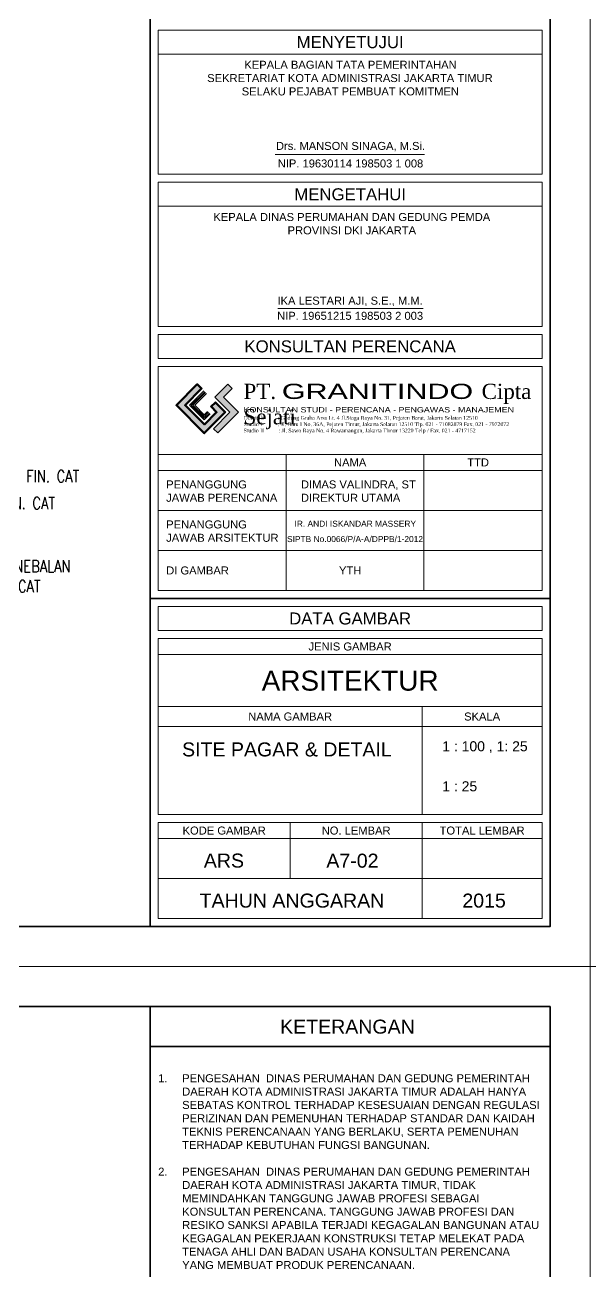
# Model space of a CAD drawing. Header units: millimetres. Extents: x -11 to 1625, y -267 to 195.
# Drawn here: x 897.08 to 911.21, y 55.39 to 86.53 of the extents above; entities that cross this region are included whole.
import ezdxf
from ezdxf import colors
from ezdxf.entities.mleader import LeaderData, LeaderLine
from ezdxf.enums import TextEntityAlignment as Align
from ezdxf.math import Vec2, Vec3

# ---------------------------------------------------------------- set-up
doc = ezdxf.new("R2010")
doc.units = ezdxf.units.MM
for name, color, linetype, lineweight in [('GRS KOP', 1, 'Continuous', 35), ('kop', 7, 'Continuous', 20), ('logo', 7, 'Continuous', 50), ('TEXT KETERANGAN', 7, 'Continuous', 9)]:
    doc.layers.add(name, color=color, linetype=linetype, lineweight=lineweight)
doc.styles.add('ATTR', font='romans.shx', dxfattribs={"width": 0.8, "height": 1.735066})
doc.styles.add('BARU', font='complex.shx')
doc.styles.get("Standard").update_dxf_attribs({"font": 'ARIALUNI.TTF'})

# ---------------------------------------------------------------- blocks, each defined once
blk = doc.blocks.new('logo granitindo baru')
at = {"layer": 'logo'}
for points in [[(1.03, 1.463), (0.916, 1.574), (0.366, 1.024), (1.1, 0.289), (1.652, 0.843), (1.392, 1.098), (1.281, 0.987), (1.423, 0.84), (1.102, 0.519), (0.594, 1.025)], [(1.721, 1.576), (1.381, 1.236), (1.771, 0.842), (1.341, 0.407), (1.454, 0.294), (2.001, 0.844), (1.609, 1.237), (1.835, 1.464)]]:
    blk.add_hatch(color=8, dxfattribs=at).paths.add_polyline_path(points)
blk.add_lwpolyline([(1.03, 1.463), (0.916, 1.574), (0.366, 1.024), (1.1, 0.289), (1.652, 0.843), (1.392, 1.098), (1.281, 0.987), (1.423, 0.84), (1.102, 0.519), (0.594, 1.025), (1.03, 1.463), (0.916, 1.574)], dxfattribs=at)
at = {"layer": 'logo', "lineweight": 13}
for points in [[(1.089, 1.403), (0.713, 1.026), (1.101, 0.638), (1.258, 0.794)], [(1.112, 1.38), (0.759, 1.026), (1.101, 0.683), (1.235, 0.817)], [(1.134, 1.357), (0.803, 1.026), (1.101, 0.728), (1.213, 0.839)], [(1.157, 1.334), (0.85, 1.026), (1.101, 0.775), (1.189, 0.863)]]:
    blk.add_lwpolyline(points, dxfattribs=at)
at = {"layer": 'logo', "lineweight": 0}
blk.add_lwpolyline([(1.721, 1.576), (1.381, 1.236), (1.771, 0.842), (1.341, 0.407), (1.454, 0.294), (2.001, 0.844), (1.609, 1.237), (1.835, 1.464), (1.721, 1.576)], dxfattribs=at)
at = {"layer": 'logo', "insert": (2.134, 1.589), "char_height": 0.4, "width": 7.66452, "attachment_point": 1}
blk.add_mtext('{\\fTimes New Roman|b0|i0|c0|p18;PT. \\fCityBlueprint|b0|i0|c2|p2;\\W1.5;GRANITINDO \\fTimes New Roman|b0|i0|c0|p18;\\W1;Cipta Sejati}', dxfattribs=at)
at = {"layer": 'logo', "insert": (2.134, 0.975), "char_height": 0.1, "attachment_point": 1}
blk.add_mtext_dynamic_manual_height_columns('{\\f@Arial Unicode MS|b0|i0|c0|p34;\\H1.4x;\\W1.2;KONSULTAN STUDI - PERENCANA - PENGAWAS - MANAJEMEN\\fTimes New Roman|b0|i0|c0|p18;\\P\\pt0.9;\\H0.71429x;\\W1;Domisili ^I: Gedung Graha Arsa Lt. 4 Jl.Siaga Raya No. 31, Pejaten Barat, Jakarta Selatan 12510\\PStudio I ^I: Jl. Batu I No. 36A, Pejaten Timur, Jakarta Selatan 12510 Tlp. 021 - 71082879 Fax. 021 - 7972072\\PStudio II          : Jl. Sawo Raya No. 4 Rawamangun, Jakarta Timur 13220 Telp / Fax. 021 - 4717152}', width=9.56937, gutter_width=0, heights=[1.67], dxfattribs=at)
blk = doc.blocks.new('kop')
at = {"layer": 'GRS KOP'}
for p, q in [((73, 1), (73, 54)), ((83, 1), (83, 54)), ((73, 53), (83, 53)), ((73, 9.2), (83, 9.2))]:
    blk.add_line(p, q, dxfattribs=at)
blk.add_lwpolyline([(1, 54), (83, 54), (83, 1), (1, 1)], close=True, dxfattribs=at)
at = {"layer": 'kop', "color": 7}
for p, q in [((84, 55), (0, 55)), ((0, 55), (0, 0)), ((84, 55), (84, 0)), ((84, 55), (84, 0)), ((0, 0), (84, 0))]:
    blk.add_line(p, q, dxfattribs=at)
at = {"layer": 'kop'}
for p, q in [((73.2, 19.8), (73.2, 23.4)), ((82.8, 23.4), (73.2, 23.4)), ((82.8, 19.8), (82.8, 23.4)), ((82.8, 22.8), (73.2, 22.8)), ((76.127, 20.296), (79.863, 20.296)), ((82.8, 19.8), (73.2, 19.8)), ((73.2, 16), (73.2, 19.6)), ((82.8, 19.6), (73.2, 19.6)), ((82.8, 16), (82.8, 19.6)), ((82.8, 19), (73.2, 19)), ((82.8, 16), (73.2, 16)), ((73.2, 9.4), (73.2, 15)), ((82.8, 15), (73.2, 15)), ((82.8, 9.4), (82.8, 15)), ((82.8, 12.8), (73.2, 12.8)), ((76.4, 9.4), (76.4, 12.8)), ((79.842, 9.4), (79.842, 12.8)), ((82.8, 12.4), (73.2, 12.4)), ((73.2, 12.4), (73.2, 11.4)), ((82.8, 11.4), (73.2, 11.4)), ((82.8, 10.4), (73.2, 10.4)), ((82.8, 9.4), (73.2, 9.4)), ((73.2, 7.8), (82.8, 7.8)), ((73.2, 6.5), (82.8, 6.5)), ((79.8, 3.8), (79.8, 6.5)), ((73.2, 6), (82.8, 6)), ((76.5, 2.2), (76.5, 3.6)), ((79.8, 1.2), (79.8, 3.6)), ((73.2, 3.2), (82.8, 3.2)), ((73.2, 2.2), (82.8, 2.2))]:
    blk.add_line(p, q, dxfattribs=at)
blk.add_lwpolyline([(76.189, 16.449), (79.826, 16.449)], dxfattribs=at)
for points in [[(73.2, 15.2), (82.8, 15.2), (82.8, 15.8), (73.2, 15.8)], [(73.2, 8.4), (82.8, 8.4), (82.8, 9), (73.2, 9)], [(73.2, 3.8), (82.8, 3.8), (82.8, 8.2), (73.2, 8.2)], [(73.2, 1.2), (82.8, 1.2), (82.8, 3.6), (73.2, 3.6)]]:
    blk.add_lwpolyline(points, close=True, dxfattribs=at)
at = {"xscale": 0.9500000000000455, "yscale": 0.9500000000000455, "zscale": 0.9500000000000455}
blk.add_blockref('logo granitindo baru', (73.307, 13.056), dxfattribs=at)
at = {"layer": 'kop'}
for s, height, p in [('KETERANGAN ', 0.35, (78, 53.5)), ('MENYETUJUI', 0.3, (78, 23.1)), ('Drs. MANSON SINAGA, M.Si.', 0.19926, (78.009, 20.496)), ('NIP. 19630114 198503 1 008', 0.19926, (78.009, 20.071)), ('MENGETAHUI', 0.3, (78, 19.3)), ('IKA LESTARI AJI, S.E., M.M.', 0.2, (77.999, 16.625)), ('NIP. 19651215 198503 2 003', 0.2, (77.999, 16.264)), ('KONSULTAN PERENCANA', 0.3, (78, 15.5)), ('NAMA', 0.2, (78, 12.6)), ('TTD', 0.2, (81.2, 12.6)), ('DATA GAMBAR', 0.3, (78, 8.7)), ('JENIS GAMBAR', 0.2, (78, 8)), ('ARSITEKTUR', 0.5, (78, 7.146)), ('NAMA GAMBAR', 0.2, (76.5, 6.25)), ('SKALA', 0.2, (81.3, 6.25)), ('KODE GAMBAR', 0.2, (74.85, 3.4)), ('NO. LEMBAR', 0.2, (78.15, 3.4)), ('TOTAL LEMBAR', 0.2, (81.3, 3.4)), ('ARS', 0.35, (74.844, 2.65)), ('TAHUN ANGGARAN', 0.35, (76.545, 1.65)), ('2015', 0.35, (81.349, 1.65))]:
    blk.add_text(s, height=height, dxfattribs=at).set_placement(p, align=Align.MIDDLE)
blk.add_text('SIPTB No.0066/P/A-A/DPPB/1-2012', height=0.15, dxfattribs=at).set_placement((78.122, 10.609), align=Align.CENTER)
for s, insert, char_height, width, attachment_point in [('\\pi-0.6,l0.6,t0.6;1.^IPENGESAHAN  DINAS PERUMAHAN DAN GEDUNG PEMERINTAH DAERAH KOTA ADMINISTRASI JAKARTA TIMUR ADALAH HANYA SEBATAS KONTROL TERHADAP KESESUAIAN DENGAN REGULASI PERIZINAN DAN PEMENUHAN TERHADAP STANDAR DAN KAIDAH TEKNIS PERENCANAAN YANG BERLAKU, SERTA PEMENUHAN TERHADAP KEBUTUHAN FUNGSI BANGUNAN.\\P\\P2.^IPENGESAHAN  DINAS PERUMAHAN DAN GEDUNG PEMERINTAH DAERAH KOTA ADMINISTRASI JAKARTA TIMUR, TIDAK MEMINDAHKAN TANGGUNG JAWAB PROFESI SEBAGAI KONSULTAN PERENCANA. TANGGUNG JAWAB PROFESI DAN RESIKO SANKSI APABILA TERJADI KEGAGALAN BANGUNAN ATAU KEGAGALAN PEKERJAAN KONSTRUKSI TETAP MELEKAT PADA TENAGA AHLI DAN BADAN USAHA KONSULTAN PERENCANA YANG MEMBUAT PRODUK PERENCANAAN.', (73.2, 49.875), 0.2, 9.6, 4), ('PENANGGUNG\\PJAWAB PERENCANA', (73.4, 12.15), 0.2, 8.33062, 1), ('DIMAS VALINDRA, ST\\PDIREKTUR UTAMA', (76.77, 12.15), 0.2, 8.16499, 1), ('PENANGGUNG\\PJAWAB ARSITEKTUR', (73.4, 11.15), 0.2, 8.79211, 1), ('IR. ANDI ISKANDAR MASSERY', (76.609, 11.143), 0.15, 4.04264, 1), ('DI GAMBAR', (73.4, 10), 0.2, 7.59768, 1)]:
    blk.add_mtext(s, dxfattribs=dict(at, insert=insert, char_height=char_height, width=width, attachment_point=attachment_point))
at = {"layer": 'kop', "char_height": 0.2, "attachment_point": 1, "style": 'BARU'}
for s, width, insert in [('\\pi1.5072;{\\fArial|b0|i0|c0|p34;KEPALA BAGIAN TATA PEMERINTAHAN\\P\\pi0.57794;SEKRETARIAT KOTA ADMINISTRASI JAKARTA TIMUR\\P\\pi1.4412;SELAKU PEJABAT PEMBUAT KOMITMEN}', 8.28085, (73.847, 22.638)), ('\\pi1.1521;{\\fArial|b0|i0|c0|p34;KEPALA DINAS PERUMAHAN DAN GEDUNG PEMDA\\P\\pi3.0079;PROVINSI DKI JAKARTA}', 9.20836, (73.427, 18.833))]:
    blk.add_mtext_dynamic_manual_height_columns(s, width=width, gutter_width=1.5, heights=[0], dxfattribs=dict(at, insert=insert))
at = {"layer": 'kop', "style": 'BARU', "flags": 4}
for p, height in [((73.8, 5.4), 0.35), ((80.303, 5.382), 0.25), ((73.8, 4.9), 0.35), ((80.303, 4.882), 0.25), ((73.8, 4.4), 0.35), ((80.303, 4.382), 0.25)]:
    blk.add_attdef('-', p, '', height=height, dxfattribs=at)
at = {"layer": 'kop', "flags": 4}
for tag, p in [('AR-00', (78.057, 2.648)), ('00', (81.238, 2.647))]:
    blk.add_attdef(tag, text='', height=0.35, dxfattribs=at).set_placement(p, align=Align.MIDDLE)

msp = doc.modelspace()

# ---------------------------------------------------------------- block references
at = {"layer": 'kop'}
ref = msp.add_blockref('kop', (827.2141618, 63), dxfattribs=at)
ref.add_attrib('-', 'SITE PAGAR & DETAIL', (901.0112336, 68.2525005), dxfattribs={"height": 0.35, "flags": 4})
ref.add_attrib('-', '1 : 25', (907.5176455, 67.3815601), dxfattribs={"height": 0.25, "flags": 4})
ref.add_attrib('-', '1 : 100 , 1: 25', (907.5176455, 68.3815601), dxfattribs={"height": 0.25, "flags": 4})
ref.add_attrib('AR-00', 'A7-02', dxfattribs={"height": 0.34997405, "flags": 4}).set_placement((905.2711174, 65.6476987), align=Align.MIDDLE)
ref.add_attrib('-', 'YTH', dxfattribs={"height": 0.2}).set_placement((905.2141618, 72.9), align=Align.MIDDLE)
for p in [(911.2141622, 63.0000005), (827.2141618, 8), (911.2141622, 8)]:
    msp.add_blockref('kop', p, dxfattribs=at)

# ---------------------------------------------------------------- leaders
at = {"layer": 'TEXT KETERANGAN'}
ml = msp.add_multileader_mtext('Standard', dxfattribs=at)
ml.set_content('{\\C90;BALOK 15/20 FIN. CAT}', color=256, style='ATTR')
ml.set_leader_properties()
ml.build(insert=Vec2(0, 0))
ml.multileader.update_dxf_attribs({"text_left_attachment_type": 2, "text_right_attachment_type": 2, "dogleg_length": 2.367, "arrow_head_size": 0.2637542})
ctx = ml.context
ctx.base_point, ctx.char_height, ctx.arrow_head_size, ctx.landing_gap_size, ctx.plane_origin = Vec3(894.5845029, 75.1750274), 0.3, 0.2637542, 0.1318771, Vec3(895.5494909, 76.0791618)
ctx.left_attachment, ctx.right_attachment = 2, 2
notes = []
notes.append((ctx, [(0, (1, 1, 0), (890.3798496, 75.1750274), (1, 0), 4.2046533, [(0, [(889.7203985, 76.5035318)], 0, [])])]))
ctx.mtext.insert, ctx.mtext.flow_direction = Vec3(894.71638, 75.4035989), 5
ml = msp.add_multileader_mtext('Standard', dxfattribs=at)
ml.set_content('{\\C90;PAS. BATA FIN. CAT}', color=256, style='ATTR')
ml.set_leader_properties()
ml.build(insert=Vec2(0, 0))
ml.multileader.update_dxf_attribs({"text_left_attachment_type": 2, "text_right_attachment_type": 2, "dogleg_length": 2.367, "arrow_head_size": 0.2637542})
ctx = ml.context
ctx.base_point, ctx.char_height, ctx.arrow_head_size, ctx.landing_gap_size, ctx.plane_origin = Vec3(894.5845029, 74.5814461), 0.3, 0.2637542, 0.1318771, Vec3(895.5494909, 75.4855805)
ctx.left_attachment, ctx.right_attachment = 2, 2
notes.append((ctx, [(0, (1, 1, 0), (891.9962212, 74.5814461), (1, 0), 2.5882816, [(0, [(889.9195804, 74.5814461)], 0, [])])]))
ctx.mtext.insert, ctx.mtext.flow_direction = Vec3(894.71638, 74.7314461), 5
ml = msp.add_multileader_mtext('Standard', dxfattribs=at)
ml.set_content('{\\C90;KOLOM + PENEBALAN \\PDINDING FIN. CAT}', color=256, style='ATTR')
ml.set_leader_properties()
ml.build(insert=Vec2(0, 0))
ml.multileader.update_dxf_attribs({"text_left_attachment_type": 2, "text_right_attachment_type": 2, "dogleg_length": 2.367, "arrow_head_size": 0.2637542})
ctx = ml.context
ctx.base_point, ctx.char_height, ctx.arrow_head_size, ctx.landing_gap_size, ctx.plane_origin = Vec3(894.5845029, 72.7555226), 0.3, 0.2637542, 0.1318771, Vec3(897.3263131, 76.8161394)
ctx.left_attachment, ctx.right_attachment = 2, 2
notes.append((ctx, [(0, (1, 1, 0), (893.2345124, 72.7555226), (1, 0), 1.3499905, [(0, [(892.1184605, 72.7555226)], 0, [])])]))
ctx.mtext.insert, ctx.mtext.flow_direction = Vec3(894.71638, 73.1555226), 5
for ctx, leaders in notes:
    for number, flags, end, landing, length, lines in leaders:
        leader = LeaderData()
        leader.index, (leader.has_last_leader_line, leader.has_dogleg_vector, leader.attachment_direction) = number, flags
        leader.last_leader_point, leader.dogleg_vector, leader.dogleg_length = Vec3(end), Vec3(landing), length
        for number, points, colour, breaks in lines:
            line = LeaderLine()
            line.index, line.vertices, line.color, line.breaks = number, Vec3.list(points), colors.encode_raw_color(colour), breaks
            leader.lines.append(line)
        ctx.leaders.append(leader)

doc.saveas('drawing.dxf')
